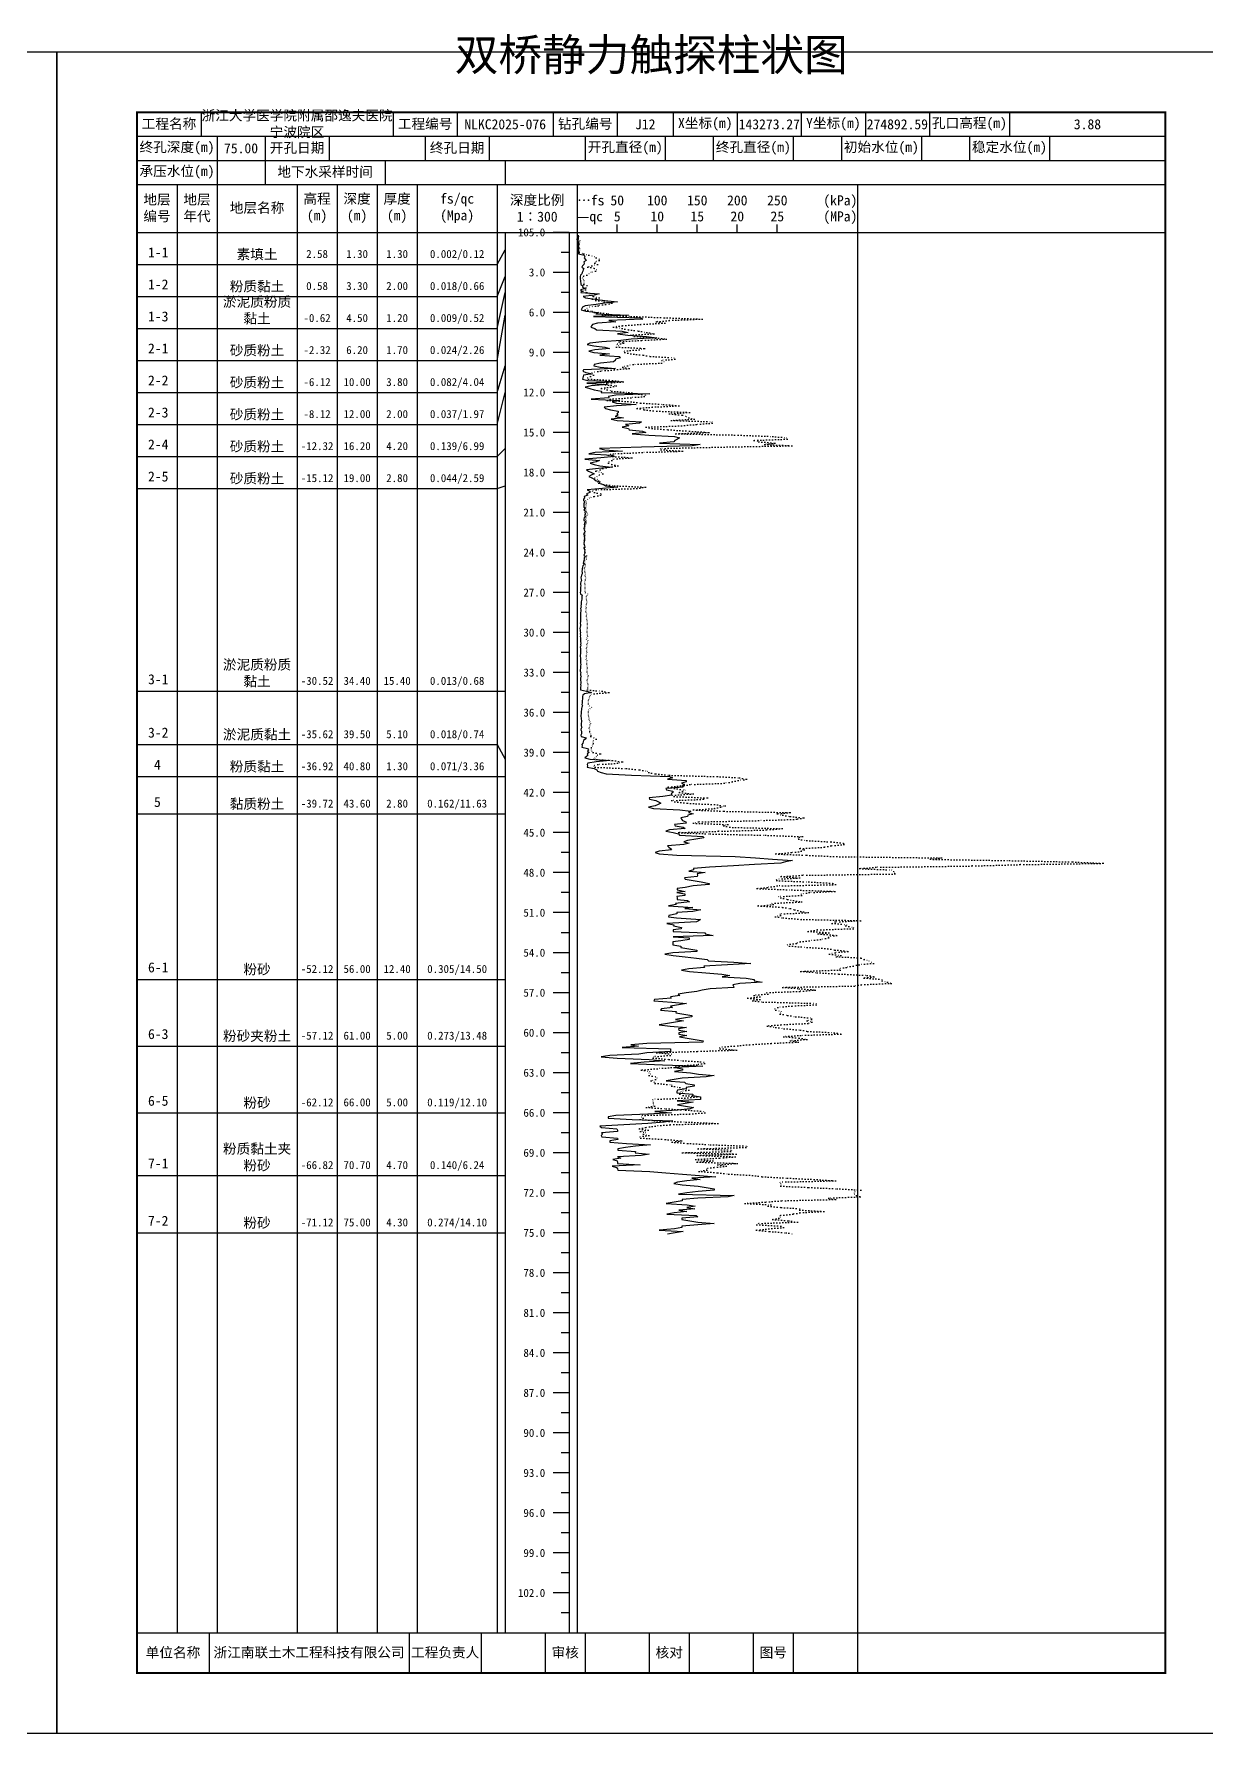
# Model space of a CAD drawing. Extents: x 297 to 65340, y 0 to 425.
# Drawn here: x 3558.3 to 3851.1, y 0 to 424.6 of the extents above; entities that cross this region are included whole.
import ezdxf
from ezdxf.enums import TextEntityAlignment as Align

# ---------------------------------------------------------------- set-up
doc = ezdxf.new("R2010")
doc.units = 0
doc.linetypes.add('DOT', pattern=[6.35, 0, -6.35])
doc.layers.add('FRAME', color=7, linetype='CONTINUOUS')
doc.layers.add('STRATUM', color=7, linetype='CONTINUOUS')
doc.styles.add('ST', font='')
doc.styles.get('ST').set_extended_font_data('SimSun')

msp = doc.modelspace()

# ---------------------------------------------------------------- linework, layer by layer
at = {"layer": 'FRAME', "color": 245, "linetype": 'Continuous'}
for points in [[(3267, 0), (3564, 0), (3564, 420), (3267, 420)], [(3564, 0), (3861, 0), (3861, 420), (3564, 420)]]:
    msp.add_lwpolyline(points, close=True, dxfattribs=at)
at = {"layer": 'FRAME', "linetype": 'Continuous', "const_width": 0.5}
msp.add_lwpolyline([(3584, 15), (3841, 15), (3841, 405), (3584, 405)], close=True, dxfattribs=at)
at = {"layer": 'FRAME', "color": 0, "linetype": 'Continuous'}
for points in [[(3600, 405), (3600, 399)], [(3648, 405), (3648, 399)], [(3664, 405), (3664, 399)], [(3688, 405), (3688, 399)], [(3704, 405), (3704, 399)], [(3718, 405), (3718, 399)], [(3734, 405), (3734, 399)], [(3750, 405), (3750, 399)], [(3766, 405), (3766, 399)], [(3782, 405), (3782, 399)], [(3802, 405), (3802, 399)], [(3841, 405), (3841, 399)], [(3584, 399), (3841, 399)], [(3604, 399), (3604, 393)], [(3616, 399), (3616, 393)], [(3632, 399), (3632, 393)], [(3656, 399), (3656, 393)], [(3672, 399), (3672, 393)], [(3696, 399), (3696, 393)], [(3716, 399), (3716, 393)], [(3728, 399), (3728, 393)], [(3748, 399), (3748, 393)], [(3760, 399), (3760, 393)], [(3780, 399), (3780, 393)], [(3792, 399), (3792, 393)], [(3812, 399), (3812, 393)], [(3841, 399), (3841, 393)], [(3584, 393), (3841, 393)], [(3604, 393), (3604, 387)], [(3616, 393), (3616, 387)], [(3646, 393), (3646, 387)], [(3676, 393), (3676, 387)], [(3584, 387), (3841, 387)], [(3594, 387), (3594, 25)], [(3604, 387), (3604, 25)], [(3624, 387), (3624, 25)], [(3634, 387), (3634, 25)], [(3644, 387), (3644, 25)], [(3654, 387), (3654, 25)], [(3674, 387), (3674, 25)], [(3694, 387), (3694, 25)], [(3764, 387), (3764, 25)], [(3584, 375), (3841, 375)], [(3676, 375), (3676, 25)], [(3692, 375), (3692, 25)], [(3704, 375), (3704, 377)], [(3714, 375), (3714, 377)], [(3724, 375), (3724, 377)], [(3734, 375), (3734, 377)], [(3744, 375), (3744, 377)], [(3584, 25), (3841, 25)], [(3602, 25), (3602, 15)], [(3652, 25), (3652, 15)], [(3670, 25), (3670, 15)], [(3686, 25), (3686, 15)], [(3696, 25), (3696, 15)], [(3712, 25), (3712, 15)], [(3722, 25), (3722, 15)], [(3738, 25), (3738, 15)], [(3748, 25), (3748, 15)], [(3764, 25), (3764, 15)]]:
    msp.add_lwpolyline(points, dxfattribs=at)
at = {"layer": 'STRATUM', "linetype": 'Continuous'}
for points in [[(3692, 375), (3688, 375)], [(3694.24, 374.33), (3694.28, 374), (3694.24, 373.67), (3694.24, 373.33), (3694.14, 373), (3694.22, 372.67), (3694.22, 372.33), (3694.28, 372), (3694.26, 371.67), (3694.26, 371.33), (3694.28, 371), (3694.26, 370.67), (3694.26, 370.33), (3694.26, 370), (3694.28, 369.67), (3695.74, 369.33), (3695.94, 369), (3695.72, 368.67), (3695.96, 368.33), (3696.24, 368), (3695.66, 367.67), (3695.74, 367.33), (3695.62, 367), (3695.36, 366.67), (3695.16, 366.33), (3695.66, 366), (3695.46, 365.67), (3695.42, 365.33), (3695.2, 365), (3695.14, 364.67), (3694.86, 364.33), (3694.7, 364), (3694.7, 363.67), (3694.7, 363.33), (3694.82, 363), (3694.84, 362.67), (3694.92, 362.33), (3694.88, 362), (3695.4, 361.67), (3695.34, 361.33), (3695.98, 361), (3694.86, 360.67), (3695.08, 360.33), (3694.92, 360), (3699.52, 359.67), (3698.22, 359.33), (3695.46, 359), (3696.08, 358.67), (3698.5, 358.33), (3700.94, 358), (3704.04, 357.67), (3700.82, 357.33), (3698.72, 357), (3696.02, 356.67), (3695.36, 356.33), (3695.14, 356), (3695.02, 355.67), (3696.12, 355.33), (3699.28, 355), (3698.64, 354.67), (3706.82, 354.33), (3698.1, 354), (3709.92, 353.67), (3710.38, 353.33), (3701.86, 353), (3703.66, 352.67), (3699.06, 352.33), (3697.8, 352), (3697.6, 351.67), (3697.38, 351.33), (3698.38, 351), (3698.84, 350.67), (3705.24, 350.33), (3706.76, 350), (3704.1, 349.67), (3706.66, 349.33), (3711.34, 349), (3713.9, 348.67), (3707.52, 348.33), (3704.88, 348), (3700.18, 347.67), (3697.18, 347.33), (3696.46, 347), (3698.14, 346.67), (3700.9, 346.33), (3702.04, 346), (3698.42, 345.67), (3696.94, 345.33), (3698.12, 345), (3702.04, 344.67), (3699.66, 344.33), (3704.5, 344), (3704.74, 343.67), (3703.6, 343.33), (3703.46, 343), (3703.04, 342.67), (3699.84, 342.33), (3698.26, 342), (3698.14, 341.67), (3699.74, 341.33), (3703.54, 341), (3695.54, 340.67), (3695.42, 340.33), (3696.18, 340), (3697.78, 339.67), (3695.6, 339.33), (3695.46, 339), (3695.38, 338.67), (3695.36, 338.33), (3696.66, 338), (3705.4, 337.67), (3696.38, 337.33), (3701.58, 337), (3697.48, 336.67), (3696, 336.33), (3697.14, 336), (3698.24, 335.67), (3700.06, 335.33), (3699.98, 335), (3712.18, 334.67), (3703.64, 334.33), (3701.82, 334), (3701.9, 333.67), (3697.52, 333.33), (3704.64, 333), (3702.72, 332.67), (3703.84, 332.33), (3708.72, 332), (3703.78, 331.67), (3700.7, 331.33), (3701.1, 331), (3702.3, 330.67), (3704.24, 330.33), (3704.22, 330), (3703.86, 329.67), (3704.12, 329.33), (3703.5, 329), (3705.6, 328.67), (3702.5, 328.33), (3703.98, 328), (3710.1, 327.67), (3709.54, 327.33), (3706.1, 327), (3706.92, 326.67), (3705.24, 326.33), (3706.82, 326), (3706.98, 325.67), (3710.32, 325.33), (3711.18, 325), (3707.72, 324.67), (3711.9, 324.33), (3718.34, 324), (3719.54, 323.67), (3719.06, 323.33), (3718.38, 323), (3718.12, 322.67), (3714.54, 322.33), (3724.74, 322), (3722.74, 321.67), (3710.04, 321.33), (3699.58, 321), (3700.86, 320.67), (3705.34, 320.33), (3698.48, 320), (3696.9, 319.67), (3702.78, 319.33), (3703.32, 319), (3699.94, 318.67), (3695.92, 318.33), (3699.56, 318), (3698.7, 317.67), (3697.2, 317.33), (3698.26, 317), (3699.68, 316.67), (3702.6, 316.33), (3699.3, 316), (3696.34, 315.67), (3696.8, 315.33), (3697.6, 315), (3698.2, 314.67), (3697.48, 314.33), (3696.94, 314), (3697.64, 313.67), (3698.22, 313.33), (3698.46, 313), (3699.7, 312.67), (3699.42, 312.33), (3700.56, 312), (3701.06, 311.67), (3704.16, 311.33), (3700.28, 311), (3696.48, 310.67), (3697.16, 310.33), (3697.18, 310), (3696.36, 309.67), (3696.62, 309.33), (3695.76, 309), (3695.84, 308.67), (3695.56, 308.33), (3695.6, 308), (3695.94, 307.67), (3695.62, 307.33), (3695.66, 307), (3695.68, 306.67), (3695.68, 306.33), (3695.94, 306), (3695.66, 305.67), (3695.98, 305.33), (3695.88, 305), (3696.08, 304.67), (3695.86, 304.33), (3696.02, 304), (3695.74, 303.67), (3695.68, 303.33), (3695.66, 303), (3696.22, 302.67), (3695.84, 302.33), (3695.76, 302), (3695.82, 301.67), (3695.72, 301.33), (3695.68, 301), (3695.72, 300.67), (3695.92, 300.33), (3695.84, 300), (3695.56, 299.67), (3695.74, 299.33), (3695.76, 299), (3695.78, 298.67), (3695.78, 298.33), (3695.82, 298), (3695.74, 297.67), (3695.64, 297.33), (3695.72, 297), (3695.8, 296.67), (3695.88, 296.33), (3695.68, 296), (3695.88, 295.67), (3695.86, 295.33), (3695.98, 295), (3695.86, 294.67), (3695.68, 294.33), (3696.06, 294), (3695.7, 293.67), (3695.7, 293.33), (3695.66, 293), (3695.54, 292.67), (3695.46, 292.33), (3695.74, 292), (3695.42, 291.67), (3695.28, 291.33), (3695.2, 291), (3695.2, 290.67), (3695.16, 290.33), (3695.26, 290), (3695.2, 289.67), (3695.04, 289.33), (3694.98, 289), (3694.94, 288.67), (3694.96, 288.33), (3695.06, 288), (3694.92, 287.67), (3694.84, 287.33), (3694.86, 287), (3694.9, 286.67), (3694.86, 286.33), (3694.82, 286), (3694.82, 285.67), (3694.82, 285.33), (3694.76, 285), (3694.82, 284.67), (3695.2, 284.33), (3695.12, 284), (3695.18, 283.67), (3695.12, 283.33), (3695.06, 283), (3694.98, 282.67), (3694.98, 282.33), (3694.96, 282), (3694.88, 281.67), (3695.02, 281.33), (3694.86, 281), (3694.9, 280.67), (3694.88, 280.33), (3694.82, 280), (3694.8, 279.67), (3694.8, 279.33), (3694.82, 279), (3694.78, 278.67), (3694.82, 278.33), (3694.84, 278), (3694.78, 277.67), (3694.74, 277.33), (3694.78, 277), (3694.8, 276.67), (3694.76, 276.33), (3694.68, 276), (3694.72, 275.67), (3694.74, 275.33), (3694.78, 275), (3694.72, 274.67), (3694.78, 274.33), (3694.76, 274), (3694.82, 273.67), (3694.78, 273.33), (3694.82, 273), (3694.86, 272.67), (3694.9, 272.33), (3694.78, 272), (3694.94, 271.67), (3694.76, 271.33), (3694.82, 271), (3694.78, 270.67), (3694.78, 270.33), (3694.82, 270), (3694.78, 269.67), (3694.76, 269.33), (3694.7, 269), (3694.78, 268.67), (3694.82, 268.33), (3694.82, 268), (3694.84, 267.67), (3694.82, 267.33), (3694.88, 267), (3694.84, 266.67), (3694.82, 266.33), (3694.82, 266), (3694.76, 265.67), (3694.76, 265.33), (3694.92, 265), (3694.86, 264.67), (3694.78, 264.33), (3695, 264), (3694.82, 263.67), (3694.84, 263.33), (3694.84, 263), (3694.92, 262.67), (3694.9, 262.33), (3694.84, 262), (3694.9, 261.67), (3694.86, 261.33), (3694.82, 261), (3694.8, 260.67), (3696.28, 260.33), (3697.56, 260), (3695.78, 259.67), (3695.4, 259.33), (3695.34, 259), (3695.36, 258.67), (3695.32, 258.33), (3695.24, 258), (3695.22, 257.67), (3695.22, 257.33), (3695.12, 257), (3695.34, 256.67), (3695.18, 256.33), (3695.04, 256), (3695.1, 255.67), (3695.02, 255.33), (3694.98, 255), (3695.02, 254.67), (3694.94, 254.33), (3694.92, 254), (3694.98, 253.67), (3694.96, 253.33), (3695.04, 253), (3695.04, 252.67), (3694.98, 252.33), (3695, 252), (3694.98, 251.67), (3695.16, 251.33), (3694.98, 251), (3694.94, 250.67), (3695.08, 250.33), (3695.04, 250), (3695.08, 249.67), (3694.9, 249.33), (3694.98, 249), (3696.26, 248.67), (3696, 248.33), (3695.58, 248), (3695.5, 247.67), (3695.4, 247.33), (3695.16, 247), (3695.24, 246.67), (3695.14, 246.33), (3696.6, 246), (3696.82, 245.67), (3696.54, 245.33), (3696.96, 245), (3696.5, 244.67), (3696.62, 244.33), (3696.32, 244), (3695.92, 243.67), (3697.18, 243.33), (3702.24, 243), (3698.76, 242.67), (3696.66, 242.33), (3696.52, 242), (3696.56, 241.67), (3696.52, 241.33), (3698.22, 241), (3698.9, 240.67), (3699.1, 240.33), (3700.02, 240), (3701.26, 239.67), (3707.54, 239.33), (3717.08, 239), (3717.8, 238.67), (3716.58, 238.33), (3721.24, 238), (3721.24, 237.67), (3720.02, 237.33), (3720.84, 237), (3720.2, 236.67), (3720.46, 236.33), (3716.14, 236), (3716.28, 235.67), (3717.9, 235.33), (3717.86, 235), (3717.48, 234.67), (3717.64, 234.33), (3715.36, 234), (3711.96, 233.67), (3712.04, 233.33), (3713.66, 233), (3714.28, 232.67), (3714.92, 232.33), (3714.24, 232), (3713.44, 231.67), (3711.8, 231.33), (3713.06, 231), (3719.64, 230.67), (3722.4, 230.33), (3721.78, 230), (3722.96, 229.67), (3721.68, 229.33), (3721.54, 229), (3719.9, 228.67), (3720.06, 228.33), (3720.3, 228), (3721.18, 227.67), (3721.24, 227.33), (3718.32, 227), (3718.5, 226.67), (3720.5, 226.33), (3720.94, 226), (3717.08, 225.67), (3716.18, 225.33), (3717.94, 225), (3719.32, 224.67), (3719.56, 224.33), (3725.46, 224), (3725.64, 223.67), (3723.64, 223.33), (3721.56, 223), (3720.68, 222.67), (3721.98, 222.33), (3720.62, 222), (3716.52, 221.67), (3716.86, 221.33), (3717.34, 221), (3717.6, 220.67), (3714.48, 220.33), (3713.5, 220), (3714.5, 219.67), (3718.88, 219.33), (3733.44, 219), (3738.56, 218.67), (3742.82, 218.33), (3747.78, 218), (3746.04, 217.67), (3744.92, 217.33), (3738.34, 217), (3733.08, 216.67), (3727.08, 216.33), (3723.08, 216), (3723.08, 215.67), (3721.86, 215.33), (3725.96, 215), (3724, 214.67), (3724.04, 214.33), (3723.98, 214), (3720.78, 213.67), (3720.98, 213.33), (3723, 213), (3725, 212.67), (3726.98, 212.33), (3726.98, 212), (3722.96, 211.67), (3720.96, 211.33), (3718.96, 211), (3718.94, 210.67), (3720.94, 210.33), (3718.92, 210), (3720.92, 209.67), (3720.92, 209.33), (3718.92, 209), (3718.96, 208.67), (3719, 208.33), (3721.54, 208), (3722.04, 207.67), (3718.6, 207.33), (3718.74, 207), (3716.8, 206.67), (3722.86, 206.33), (3720.88, 206), (3724.9, 205.67), (3722.9, 205.33), (3718.9, 205), (3718.9, 204.67), (3716.88, 204.33), (3716.84, 204), (3718.82, 203.67), (3724.78, 203.33), (3724.34, 203), (3723.8, 202.67), (3716.36, 202.33), (3718.18, 202), (3718.06, 201.67), (3720.02, 201.33), (3720, 201), (3717.98, 200.67), (3717.98, 200.33), (3725.96, 200), (3725.96, 199.67), (3727.94, 199.33), (3717.94, 199), (3721.94, 198.67), (3721.94, 198.33), (3719.92, 198), (3717.92, 197.67), (3717.92, 197.33), (3717.92, 197), (3719.92, 196.67), (3719.92, 196.33), (3721.9, 196), (3723.9, 195.67), (3723.9, 195.33), (3717.9, 195), (3715.92, 194.67), (3718, 194.33), (3721, 194), (3723.8, 193.67), (3726.48, 193.33), (3726.78, 193), (3733.14, 192.67), (3737.36, 192.33), (3731.54, 192), (3725.66, 191.67), (3725.84, 191.33), (3721.92, 191), (3720.02, 190.67), (3722.08, 190.33), (3726.12, 190), (3730.14, 189.67), (3732.16, 189.33), (3730.18, 189), (3736.18, 188.67), (3738.18, 188.33), (3738.2, 188), (3740.2, 187.67), (3734.6, 187.33), (3732.9, 187), (3733.08, 186.67), (3733.16, 186.33), (3727.2, 186), (3725.22, 185.67), (3723.86, 185.33), (3721.24, 185), (3719.26, 184.67), (3719.64, 184.33), (3717.28, 184), (3717.48, 183.67), (3713.28, 183.33), (3713.18, 183), (3717.64, 182.67), (3721.28, 182.33), (3719.28, 182), (3717.28, 181.67), (3717.82, 181.33), (3715.04, 181), (3714.8, 180.67), (3718.72, 180.33), (3718.68, 180), (3720.64, 179.67), (3722.62, 179.33), (3722.6, 179), (3720.58, 178.67), (3718.56, 178.33), (3720.56, 178), (3718.56, 177.67), (3716.54, 177.33), (3714.46, 177), (3717.22, 176.67), (3721.3, 176.33), (3719.34, 176), (3719.36, 175.67), (3721.36, 175.33), (3719.36, 175), (3719.38, 174.67), (3721.38, 174.33), (3719.58, 174), (3721.48, 173.67), (3723.46, 173.33), (3725.44, 173), (3725.42, 172.67), (3711.4, 172.33), (3707.38, 172), (3709.34, 171.67), (3705.2, 171.33), (3717.3, 171), (3717.34, 170.67), (3717.36, 170.33), (3711.38, 170), (3709.38, 169.67), (3702.16, 169.33), (3700, 169), (3703.96, 168.67), (3711.94, 168.33), (3715.92, 168), (3710.76, 167.67), (3707.32, 167.33), (3715.34, 167), (3725.36, 166.67), (3718.46, 166.33), (3720.32, 166), (3720.3, 165.67), (3718.28, 165.33), (3722.28, 165), (3724.28, 164.67), (3728.26, 164.33), (3726.26, 164), (3720.26, 163.67), (3718.26, 163.33), (3716.24, 163), (3720.84, 162.67), (3721.16, 162.33), (3723.22, 162), (3723.24, 161.67), (3721.26, 161.33), (3721.26, 161), (3719.04, 160.67), (3718.86, 160.33), (3718.86, 160), (3722.86, 159.67), (3722.84, 159.33), (3724.84, 159), (3724.84, 158.67), (3724.84, 158.33), (3718.96, 158), (3723, 157.67), (3721, 157.33), (3719.02, 157), (3721.02, 156.67), (3723.06, 156.33), (3722.24, 156), (3719.14, 155.67), (3713.42, 155.33), (3717.54, 155), (3711.62, 154.67), (3703.66, 154.33), (3701.7, 154), (3701.72, 153.67), (3707.76, 153.33), (3717.9, 153), (3715.7, 152.67), (3711.68, 152.33), (3705.66, 152), (3699.66, 151.67), (3700.08, 151.33), (3703.9, 151), (3704.06, 150.67), (3704.08, 150.33), (3700.1, 150), (3700.3, 149.67), (3700.02, 149.33), (3700.16, 149), (3704.04, 148.67), (3704.12, 148.33), (3702.14, 148), (3702.14, 147.67), (3706.34, 147.33), (3712.3, 147), (3708.6, 146.67), (3706.06, 146.33), (3704.14, 146), (3704.16, 145.67), (3708.6, 145.33), (3708.48, 145), (3711.98, 144.67), (3710, 144.33), (3704.08, 144), (3704.86, 143.67), (3702.92, 143.33), (3703.96, 143), (3704.04, 142.67), (3704.06, 142.33), (3709.7, 142), (3702.72, 141.67), (3703.78, 141.33), (3704.08, 141), (3704.14, 140.67), (3712.16, 140.33), (3716.16, 140), (3720.28, 139.67), (3724.56, 139.33), (3728.64, 139), (3722.68, 138.67), (3724.72, 138.33), (3721.42, 138), (3719.08, 137.67), (3718.16, 137.33), (3720.22, 137), (3724.24, 136.67), (3726.24, 136.33), (3728.24, 136), (3728.24, 135.67), (3724.24, 135.33), (3721.38, 135), (3719.28, 134.67), (3733.24, 134.33), (3731.68, 134), (3724.16, 133.67), (3720.2, 133.33), (3720.22, 133), (3718.22, 132.67), (3716.24, 132.33), (3721.48, 132), (3723.44, 131.67), (3721.42, 131.33), (3723.4, 131), (3719.38, 130.67), (3721.38, 130.33), (3718.22, 130), (3716.38, 129.67), (3723.72, 129.33), (3724.1, 129), (3720.14, 128.67), (3720.16, 128.33), (3722.16, 128), (3724.18, 127.67), (3728.18, 127.33), (3724.18, 127), (3720.18, 126.67), (3720.18, 126.33), (3718.34, 126), (3714.44, 125.67), (3720.46, 125.33), (3718.5, 125), (3716.52, 124.67)], [(3674, 367), (3676, 370.67)], [(3692, 370), (3690, 370)], [(3584, 367), (3594, 367)], [(3594, 367), (3604, 367)], [(3604, 367), (3624, 367)], [(3624, 367), (3634, 367)], [(3634, 367), (3644, 367)], [(3644, 367), (3654, 367)], [(3654, 367), (3674, 367)], [(3674, 359), (3676, 364)], [(3692, 365), (3688, 365)], [(3584, 359), (3594, 359)], [(3594, 359), (3604, 359)], [(3604, 359), (3624, 359)], [(3624, 359), (3634, 359)], [(3634, 359), (3644, 359)], [(3644, 359), (3654, 359)], [(3654, 359), (3674, 359)], [(3674, 351), (3676, 360)], [(3692, 360), (3690, 360)], [(3674, 343), (3676, 354.33)], [(3692, 355), (3688, 355)], [(3584, 351), (3594, 351)], [(3594, 351), (3604, 351)], [(3604, 351), (3624, 351)], [(3624, 351), (3634, 351)], [(3634, 351), (3644, 351)], [(3644, 351), (3654, 351)], [(3654, 351), (3674, 351)], [(3692, 350), (3690, 350)], [(3692, 345), (3688, 345)], [(3584, 343), (3594, 343)], [(3594, 343), (3604, 343)], [(3604, 343), (3624, 343)], [(3624, 343), (3634, 343)], [(3634, 343), (3644, 343)], [(3644, 343), (3654, 343)], [(3654, 343), (3674, 343)], [(3674, 335), (3676, 341.67)], [(3692, 340), (3690, 340)], [(3584, 335), (3594, 335)], [(3594, 335), (3604, 335)], [(3604, 335), (3624, 335)], [(3624, 335), (3634, 335)], [(3634, 335), (3644, 335)], [(3644, 335), (3654, 335)], [(3654, 335), (3674, 335)], [(3674, 327), (3676, 335)], [(3692, 335), (3688, 335)], [(3584, 327), (3594, 327)], [(3594, 327), (3604, 327)], [(3604, 327), (3624, 327)], [(3624, 327), (3634, 327)], [(3634, 327), (3644, 327)], [(3644, 327), (3654, 327)], [(3654, 327), (3674, 327)], [(3692, 330), (3690, 330)], [(3692, 325), (3688, 325)], [(3584, 319), (3594, 319)], [(3594, 319), (3604, 319)], [(3604, 319), (3624, 319)], [(3624, 319), (3634, 319)], [(3634, 319), (3644, 319)], [(3644, 319), (3654, 319)], [(3654, 319), (3674, 319)], [(3674, 319), (3676, 321)], [(3692, 320), (3690, 320)], [(3692, 315), (3688, 315)], [(3584, 311), (3594, 311)], [(3594, 311), (3604, 311)], [(3604, 311), (3624, 311)], [(3624, 311), (3634, 311)], [(3634, 311), (3644, 311)], [(3644, 311), (3654, 311)], [(3654, 311), (3674, 311)], [(3674, 311), (3676, 311.67)], [(3692, 310), (3690, 310)], [(3692, 305), (3688, 305)], [(3692, 300), (3690, 300)], [(3692, 295), (3688, 295)], [(3692, 290), (3690, 290)], [(3692, 285), (3688, 285)], [(3692, 280), (3690, 280)], [(3692, 275), (3688, 275)], [(3692, 270), (3690, 270)], [(3692, 265), (3688, 265)], [(3584, 260.33), (3594, 260.33)], [(3594, 260.33), (3604, 260.33)], [(3604, 260.33), (3624, 260.33)], [(3624, 260.33), (3634, 260.33)], [(3634, 260.33), (3644, 260.33)], [(3644, 260.33), (3654, 260.33)], [(3654, 260.33), (3674, 260.33)], [(3674, 260.33), (3676, 260.33)], [(3692, 260), (3690, 260)], [(3692, 255), (3688, 255)], [(3584, 247), (3594, 247)], [(3594, 247), (3604, 247)], [(3604, 247), (3624, 247)], [(3624, 247), (3634, 247)], [(3634, 247), (3644, 247)], [(3644, 247), (3654, 247)], [(3654, 247), (3674, 247)], [(3674, 247), (3676, 243.33)], [(3692, 250), (3690, 250)], [(3692, 245), (3688, 245)], [(3584, 239), (3594, 239)], [(3594, 239), (3604, 239)], [(3604, 239), (3624, 239)], [(3624, 239), (3634, 239)], [(3634, 239), (3644, 239)], [(3644, 239), (3654, 239)], [(3654, 239), (3674, 239)], [(3674, 239), (3676, 239)], [(3692, 240), (3690, 240)], [(3692, 235), (3688, 235)], [(3584, 229.67), (3594, 229.67)], [(3594, 229.67), (3604, 229.67)], [(3604, 229.67), (3624, 229.67)], [(3624, 229.67), (3634, 229.67)], [(3634, 229.67), (3644, 229.67)], [(3644, 229.67), (3654, 229.67)], [(3654, 229.67), (3674, 229.67)], [(3674, 229.67), (3676, 229.67)], [(3692, 230), (3690, 230)], [(3692, 225), (3688, 225)], [(3692, 220), (3690, 220)], [(3692, 215), (3688, 215)], [(3692, 210), (3690, 210)], [(3692, 205), (3688, 205)], [(3692, 200), (3690, 200)], [(3692, 195), (3688, 195)], [(3584, 188.33), (3594, 188.33)], [(3594, 188.33), (3604, 188.33)], [(3604, 188.33), (3624, 188.33)], [(3624, 188.33), (3634, 188.33)], [(3634, 188.33), (3644, 188.33)], [(3644, 188.33), (3654, 188.33)], [(3654, 188.33), (3674, 188.33)], [(3674, 188.33), (3676, 188.33)], [(3692, 190), (3690, 190)], [(3692, 185), (3688, 185)], [(3692, 180), (3690, 180)], [(3692, 175), (3688, 175)], [(3584, 171.67), (3594, 171.67)], [(3594, 171.67), (3604, 171.67)], [(3604, 171.67), (3624, 171.67)], [(3624, 171.67), (3634, 171.67)], [(3634, 171.67), (3644, 171.67)], [(3644, 171.67), (3654, 171.67)], [(3654, 171.67), (3674, 171.67)], [(3674, 171.67), (3676, 171.67)], [(3692, 170), (3690, 170)], [(3692, 165), (3688, 165)], [(3692, 160), (3690, 160)], [(3584, 155), (3594, 155)], [(3594, 155), (3604, 155)], [(3604, 155), (3624, 155)], [(3624, 155), (3634, 155)], [(3634, 155), (3644, 155)], [(3644, 155), (3654, 155)], [(3654, 155), (3674, 155)], [(3674, 155), (3676, 155)], [(3692, 155), (3688, 155)], [(3692, 150), (3690, 150)], [(3692, 145), (3688, 145)], [(3584, 139.33), (3594, 139.33)], [(3594, 139.33), (3604, 139.33)], [(3604, 139.33), (3624, 139.33)], [(3624, 139.33), (3634, 139.33)], [(3634, 139.33), (3644, 139.33)], [(3644, 139.33), (3654, 139.33)], [(3654, 139.33), (3674, 139.33)], [(3674, 139.33), (3676, 139.33)], [(3692, 140), (3690, 140)], [(3692, 135), (3688, 135)], [(3692, 130), (3690, 130)], [(3584, 125), (3594, 125)], [(3594, 125), (3604, 125)], [(3604, 125), (3624, 125)], [(3624, 125), (3634, 125)], [(3634, 125), (3644, 125)], [(3644, 125), (3654, 125)], [(3654, 125), (3674, 125)], [(3674, 125), (3676, 125)], [(3692, 125), (3688, 125)], [(3692, 120), (3690, 120)], [(3692, 115), (3688, 115)], [(3692, 110), (3690, 110)], [(3692, 105), (3688, 105)], [(3692, 100), (3690, 100)], [(3692, 95), (3688, 95)], [(3692, 90), (3690, 90)], [(3692, 85), (3688, 85)], [(3692, 80), (3690, 80)], [(3692, 75), (3688, 75)], [(3692, 70), (3690, 70)], [(3692, 65), (3688, 65)], [(3692, 60), (3690, 60)], [(3692, 55), (3688, 55)], [(3692, 50), (3690, 50)], [(3692, 45), (3688, 45)], [(3692, 40), (3690, 40)], [(3692, 35), (3688, 35)], [(3692, 30), (3690, 30)]]:
    msp.add_lwpolyline(points, dxfattribs=at)
at = {"layer": 'STRATUM', "linetype": 'DOT', "ltscale": 0.1}
msp.add_lwpolyline([(3694, 374.33), (3694, 374), (3694.02, 373.67), (3694.02, 373.33), (3694.7, 373), (3694.62, 372.67), (3694.54, 372.33), (3694.48, 372), (3694.44, 371.67), (3694.52, 371.33), (3694.56, 371), (3694.54, 370.67), (3694.52, 370.33), (3694.52, 370), (3695.62, 369.67), (3696.92, 369.33), (3698.3, 369), (3698.74, 368.67), (3699.46, 368.33), (3699.5, 368), (3698.6, 367.67), (3698.4, 367.33), (3699.1, 367), (3697.68, 366.67), (3696.66, 366.33), (3698.3, 366), (3698.92, 365.67), (3698.54, 365.33), (3697.48, 365), (3697.02, 364.67), (3696.38, 364.33), (3695.56, 364), (3695.22, 363.67), (3695.5, 363.33), (3695.64, 363), (3695.66, 362.67), (3695.64, 362.33), (3695.64, 362), (3696.58, 361.67), (3696.16, 361.33), (3696.16, 361), (3696.1, 360.67), (3695.44, 360.33), (3696.44, 360), (3697.46, 359.67), (3697.1, 359.33), (3698.08, 359), (3699.46, 358.67), (3697.84, 358.33), (3698.68, 358), (3700.76, 357.67), (3702.68, 357.33), (3701.08, 357), (3699.26, 356.67), (3697.1, 356.33), (3696.5, 356), (3695.96, 355.67), (3697.86, 355.33), (3698.34, 355), (3701.76, 354.67), (3700.32, 354.33), (3707.46, 354), (3715.78, 353.67), (3725.22, 353.33), (3716.96, 353), (3713.82, 352.67), (3715.88, 352.33), (3709.84, 352), (3705.24, 351.67), (3703.08, 351.33), (3705.2, 351), (3706.8, 350.67), (3709.38, 350.33), (3711.36, 350), (3713.16, 349.67), (3707.42, 349.33), (3708.34, 349), (3712.84, 348.67), (3716.22, 348.33), (3710, 348), (3704.48, 347.67), (3705.56, 347.33), (3703.88, 347), (3704.3, 346.67), (3703.84, 346.33), (3710.82, 346), (3709.46, 345.67), (3705.7, 345.33), (3705.94, 345), (3707.38, 344.67), (3710.6, 344.33), (3712.3, 344), (3718.12, 343.67), (3718.38, 343.33), (3715.1, 343), (3715.74, 342.67), (3715.1, 342.33), (3707.94, 342), (3706.58, 341.67), (3705.36, 341.33), (3707.02, 341), (3703.2, 340.67), (3699.84, 340.33), (3697.74, 340), (3697.38, 339.67), (3698.06, 339.33), (3697.32, 339), (3696.56, 338.67), (3696.84, 338.33), (3702.8, 338), (3705.5, 337.67), (3701.42, 337.33), (3700.32, 337), (3703.76, 336.67), (3702.32, 336.33), (3700.1, 336), (3701.5, 335.67), (3702.64, 335.33), (3706.92, 335), (3708.68, 334.67), (3711.18, 334.33), (3710.76, 334), (3707.4, 333.67), (3702.22, 333.33), (3701.54, 333), (3707.46, 332.67), (3709.9, 332.33), (3715.6, 332), (3719.4, 331.67), (3712.74, 331.33), (3709.02, 331), (3710.78, 330.67), (3713.92, 330.33), (3722.04, 330), (3717.08, 329.67), (3720.34, 329.33), (3721.28, 329), (3721.88, 328.67), (3723.22, 328.33), (3717.6, 328), (3727.66, 327.67), (3727.74, 327.33), (3723.76, 327), (3720.02, 326.67), (3711.24, 326.33), (3712.7, 326), (3716.74, 325.67), (3722.06, 325.33), (3726.9, 325), (3718.64, 324.67), (3734.24, 324.33), (3742.84, 324), (3746.2, 323.67), (3746.46, 323.33), (3738.24, 323), (3739.42, 322.67), (3743.42, 322.33), (3740.88, 322), (3747.62, 321.67), (3729.22, 321.33), (3714.76, 321), (3714.96, 320.67), (3720.32, 320.33), (3710.2, 320), (3703.08, 319.67), (3701.8, 319.33), (3702.92, 319), (3707.62, 318.67), (3702.98, 318.33), (3702.62, 318), (3701.92, 317.67), (3701.84, 317.33), (3702.64, 317), (3704.18, 316.67), (3701.96, 316.33), (3700.36, 316), (3699.7, 315.67), (3698.68, 315.33), (3699.98, 315), (3700.38, 314.67), (3699.48, 314.33), (3698.96, 314), (3698.36, 313.67), (3698.98, 313.33), (3699.36, 313), (3699.06, 312.67), (3699.38, 312.33), (3700.6, 312), (3703.3, 311.67), (3711.08, 311.33), (3708.86, 311), (3698.7, 310.67), (3697.74, 310.33), (3698.3, 310), (3700.06, 309.67), (3699.84, 309.33), (3698.18, 309), (3697.06, 308.67), (3696.64, 308.33), (3696.1, 308), (3696.28, 307.67), (3696.24, 307.33), (3696.2, 307), (3696.16, 306.67), (3696.1, 306.33), (3696.1, 306), (3696.16, 305.67), (3696.24, 305.33), (3696.28, 305), (3696.64, 304.67), (3696.44, 304.33), (3696.2, 304), (3696.12, 303.67), (3696.1, 303.33), (3696.18, 303), (3696.32, 302.67), (3696.14, 302.33), (3696.12, 302), (3696.04, 301.67), (3695.86, 301.33), (3695.82, 301), (3695.86, 300.67), (3696.04, 300.33), (3695.72, 300), (3695.9, 299.67), (3695.92, 299.33), (3695.82, 299), (3695.76, 298.67), (3695.76, 298.33), (3695.7, 298), (3695.64, 297.67), (3695.62, 297.33), (3695.62, 297), (3695.72, 296.67), (3695.64, 296.33), (3695.66, 296), (3695.9, 295.67), (3695.78, 295.33), (3695.86, 295), (3695.78, 294.67), (3696.32, 294.33), (3696.38, 294), (3696.24, 293.67), (3696.28, 293.33), (3695.78, 293), (3695.78, 292.67), (3695.8, 292.33), (3696.04, 292), (3696, 291.67), (3695.8, 291.33), (3695.74, 291), (3695.78, 290.67), (3695.8, 290.33), (3695.92, 290), (3695.96, 289.67), (3695.94, 289.33), (3696, 289), (3696.06, 288.67), (3695.98, 288.33), (3696.02, 288), (3695.82, 287.67), (3695.84, 287.33), (3695.88, 287), (3695.88, 286.67), (3695.9, 286.33), (3695.9, 286), (3695.92, 285.67), (3695.94, 285.33), (3695.94, 285), (3696.58, 284.67), (3696.42, 284.33), (3696.24, 284), (3696.2, 283.67), (3696.26, 283.33), (3696.36, 283), (3696.4, 282.67), (3696.38, 282.33), (3696.26, 282), (3696.18, 281.67), (3696.24, 281.33), (3696.16, 281), (3696.16, 280.67), (3696.1, 280.33), (3696.12, 280), (3696.28, 279.67), (3696.28, 279.33), (3696.26, 279), (3696.32, 278.67), (3696.28, 278.33), (3696.42, 278), (3696.52, 277.67), (3696.5, 277.33), (3696.48, 277), (3696.48, 276.67), (3696.5, 276.33), (3696.52, 276), (3696.42, 275.67), (3696.42, 275.33), (3696.4, 275), (3696.52, 274.67), (3696.5, 274.33), (3696.6, 274), (3696.46, 273.67), (3696.2, 273.33), (3696.64, 273), (3696.62, 272.67), (3696.52, 272.33), (3696.3, 272), (3696.42, 271.67), (3696.32, 271.33), (3696.26, 271), (3696.32, 270.67), (3696.36, 270.33), (3696.4, 270), (3696.4, 269.67), (3696.24, 269.33), (3696.26, 269), (3696.28, 268.67), (3696.14, 268.33), (3696.38, 268), (3696.34, 267.67), (3696.36, 267.33), (3696.34, 267), (3696.38, 266.67), (3696.5, 266.33), (3696.48, 266), (3696.42, 265.67), (3696.42, 265.33), (3696.4, 265), (3696.5, 264.67), (3696.76, 264.33), (3696.64, 264), (3696.56, 263.67), (3696.5, 263.33), (3696.42, 263), (3696.46, 262.67), (3696.58, 262.33), (3696.66, 262), (3696.64, 261.67), (3696.58, 261.33), (3696.54, 261), (3696.58, 260.67), (3700.22, 260.33), (3701.88, 260), (3697.48, 259.67), (3697.24, 259.33), (3697.12, 259), (3697.02, 258.67), (3696.8, 258.33), (3696.76, 258), (3696.7, 257.67), (3696.74, 257.33), (3696.7, 257), (3697.02, 256.67), (3697.62, 256.33), (3697.22, 256), (3696.88, 255.67), (3696.72, 255.33), (3696.76, 255), (3696.7, 254.67), (3696.76, 254.33), (3696.86, 254), (3696.88, 253.67), (3696.92, 253.33), (3697.02, 253), (3697.16, 252.67), (3697.34, 252.33), (3697.2, 252), (3697.1, 251.67), (3696.98, 251.33), (3696.88, 251), (3697.04, 250.67), (3697.08, 250.33), (3697.08, 250), (3697.34, 249.67), (3697.4, 249.33), (3697.38, 249), (3698.16, 248.67), (3698.76, 248.33), (3698.06, 248), (3697.88, 247.67), (3697.98, 247.33), (3697.94, 247), (3697.8, 246.67), (3697.46, 246.33), (3697.48, 246), (3697.48, 245.67), (3697.64, 245.33), (3698.02, 245), (3699.78, 244.67), (3699.08, 244.33), (3698.8, 244), (3698.46, 243.67), (3698.14, 243.33), (3702.82, 243), (3705.3, 242.67), (3704.06, 242.33), (3699.14, 242), (3698.12, 241.67), (3698.52, 241.33), (3706.28, 241), (3709.64, 240.67), (3711.48, 240.33), (3711.88, 240), (3713.68, 239.67), (3717.02, 239.33), (3729.02, 239), (3734.58, 238.67), (3736.34, 238.33), (3734.2, 238), (3732.7, 237.67), (3730.72, 237.33), (3722.18, 237), (3719.82, 236.67), (3716.74, 236.33), (3718.28, 236), (3720.94, 235.67), (3720.32, 235.33), (3719.56, 235), (3722.94, 234.67), (3717.8, 234.33), (3718.26, 234), (3726.52, 233.67), (3725.48, 233.33), (3717.66, 233), (3718.42, 232.67), (3721.56, 232.33), (3728.3, 232), (3730.94, 231.67), (3729.78, 231.33), (3728.34, 231), (3723.06, 230.67), (3730.72, 230.33), (3747.2, 230), (3744.08, 229.67), (3745.38, 229.33), (3747.28, 229), (3750.62, 228.67), (3748.76, 228.33), (3739.28, 228), (3724.3, 227.67), (3723.06, 227.33), (3731.64, 227), (3730.62, 226.67), (3732.12, 226.33), (3745.18, 226), (3741.2, 225.67), (3729.24, 225.33), (3719.4, 225), (3727.26, 224.67), (3741.02, 224.33), (3750.3, 224), (3749.22, 223.67), (3749.36, 223.33), (3751.36, 223), (3757.48, 222.67), (3760.52, 222.33), (3760.66, 222), (3757.36, 221.67), (3755.72, 221.33), (3749.6, 221), (3750.7, 220.67), (3750, 220.33), (3747.44, 220), (3743.62, 219.67), (3751.4, 219.33), (3758.9, 219), (3785.06, 218.67), (3782.28, 218.33), (3802.04, 218), (3817.82, 217.67), (3825.42, 217.33), (3804.62, 217), (3792.62, 216.67), (3768.62, 216.33), (3764.62, 216), (3772.56, 215.67), (3773.02, 215.33), (3773.22, 215), (3773.4, 214.67), (3750.18, 214.33), (3744.94, 214), (3749.58, 213.67), (3743.74, 213.33), (3743.84, 213), (3751.88, 212.67), (3757.9, 212.33), (3758.56, 212), (3743.96, 211.67), (3741.44, 211.33), (3738.96, 211), (3747.64, 210.67), (3758.36, 210.33), (3751.98, 210), (3749.98, 209.67), (3750.02, 209.33), (3744.32, 209), (3744.84, 208.67), (3746.62, 208.33), (3748.04, 208), (3750.08, 207.67), (3742.66, 207.33), (3743, 207), (3739.24, 206.67), (3745.4, 206.33), (3747.32, 206), (3748.4, 205.67), (3749.86, 205.33), (3751.68, 205), (3744.68, 204.67), (3744.82, 204.33), (3743.56, 204), (3745.46, 203.67), (3749.92, 203.33), (3764.78, 203), (3758.44, 202.67), (3757.74, 202.33), (3761.3, 202), (3761.16, 201.67), (3763.08, 201.33), (3762.98, 201), (3753.94, 200.67), (3751.7, 200.33), (3756.86, 200), (3754.24, 199.67), (3758.82, 199.33), (3756.78, 199), (3756.78, 198.67), (3754.76, 198.33), (3751.94, 198), (3749.7, 197.67), (3748.7, 197.33), (3746.48, 197), (3747.06, 196.67), (3751.44, 196.33), (3756.64, 196), (3758.42, 195.67), (3761.62, 195.33), (3758.46, 195), (3757.04, 194.67), (3759.84, 194.33), (3758.8, 194), (3764.96, 193.67), (3765.68, 193.33), (3766.86, 193), (3767.48, 192.67), (3768, 192.33), (3764.48, 192), (3762.96, 191.67), (3761.22, 191.33), (3759.56, 191), (3759.74, 190.67), (3749.88, 190.33), (3753.96, 190), (3759.44, 189.67), (3766.46, 189.33), (3768.1, 189), (3765.72, 188.67), (3770.14, 188.33), (3770.16, 188), (3771.52, 187.67), (3772.48, 187.33), (3764.96, 187), (3763.2, 186.67), (3745.34, 186.33), (3749.42, 186), (3753.5, 185.67), (3749.54, 185.33), (3741.18, 185), (3741.6, 184.67), (3738.24, 184.33), (3739.64, 184), (3736.66, 183.67), (3739.66, 183.33), (3737.86, 183), (3740.48, 182.67), (3753.68, 182.33), (3753.7, 182), (3747.64, 181.67), (3744.14, 181.33), (3743.4, 181), (3743.64, 180.67), (3745, 180.33), (3744.84, 180), (3744.74, 179.67), (3746.66, 179.33), (3748.62, 179), (3752.56, 178.67), (3752.52, 178.33), (3751.5, 178), (3752.64, 177.67), (3751.64, 177.33), (3744.86, 177), (3741.54, 176.67), (3743.66, 176.33), (3745.74, 176), (3749.8, 175.67), (3751.64, 175.33), (3758.24, 175), (3759.86, 174.67), (3749.82, 174.33), (3745.6, 174), (3749.46, 173.67), (3751.36, 173.33), (3747.3, 173), (3749.24, 172.67), (3742.38, 172.33), (3737.04, 172), (3733.2, 171.67), (3729.56, 171.33), (3729.74, 171), (3733.8, 170.67), (3723.86, 170.33), (3713.88, 170), (3717.66, 169.67), (3717.2, 169.33), (3713.04, 169), (3712.98, 168.67), (3716.94, 168.33), (3720.44, 168), (3725.66, 167.67), (3725.8, 167.33), (3723.86, 167), (3718.64, 166.67), (3718.24, 166.33), (3713.94, 166), (3710.1, 165.67), (3712.08, 165.33), (3711.86, 165), (3712.4, 164.67), (3712, 164.33), (3713.6, 164), (3713.98, 163.67), (3713.58, 163.33), (3712.48, 163), (3713.28, 162.67), (3713.48, 162.33), (3717.56, 162), (3717.62, 161.67), (3719.66, 161.33), (3720.48, 161), (3721.9, 160.67), (3719.88, 160.33), (3720.28, 160), (3719.68, 159.67), (3720.46, 159.33), (3723.86, 159), (3720.86, 158.67), (3712.8, 158.33), (3712.88, 158), (3712.94, 157.67), (3713, 157.33), (3713.02, 157), (3713.28, 156.67), (3711.3, 156.33), (3716.22, 156), (3721.12, 155.67), (3725.58, 155.33), (3725.86, 155), (3722.04, 154.67), (3710.26, 154.33), (3709.96, 154), (3710.44, 153.67), (3709.7, 153.33), (3713.28, 153), (3721.2, 152.67), (3729.14, 152.33), (3717.12, 152), (3713.48, 151.67), (3711.04, 151.33), (3709.6, 151), (3711.72, 150.67), (3709.8, 150.33), (3711.12, 150), (3710.58, 149.67), (3711.9, 149.33), (3709.64, 149), (3709.9, 148.67), (3716.02, 148.33), (3720.08, 148), (3717.7, 147.67), (3721.6, 147.33), (3727.3, 147), (3736.46, 146.67), (3736.1, 146.33), (3724.2, 146), (3732.6, 145.67), (3732.3, 145.33), (3720.3, 145), (3733.72, 144.67), (3724.02, 144.33), (3733.48, 144), (3729.48, 143.67), (3723.6, 143.33), (3727.86, 143), (3723.96, 142.67), (3733.94, 142.33), (3729.14, 142), (3731.26, 141.67), (3728.14, 141.33), (3726.34, 141), (3726.4, 140.67), (3724.44, 140.33), (3729.16, 140), (3731.88, 139.67), (3737.78, 139.33), (3740.28, 139), (3746.54, 138.67), (3753.2, 138.33), (3758.58, 138), (3744.64, 137.67), (3744.78, 137.33), (3744.86, 137), (3744.88, 136.67), (3751.9, 136.33), (3758.92, 136), (3764.86, 135.67), (3763.46, 135.33), (3763.24, 135), (3763.18, 134.67), (3763.8, 134.33), (3764.72, 134), (3756.84, 133.67), (3758.5, 133.33), (3744.94, 133), (3740.96, 132.67), (3735.94, 132.33), (3742.4, 132), (3741.74, 131.67), (3745.06, 131.33), (3749.66, 131), (3749.64, 130.67), (3755.64, 130.33), (3749.62, 130), (3747.86, 129.67), (3744.64, 129.33), (3744.78, 129), (3744.42, 128.67), (3742.84, 128.33), (3746.86, 128), (3749.04, 127.67), (3739.3, 127.33), (3738.9, 127), (3744.9, 126.67), (3745.58, 126.33), (3741.9, 126), (3738.84, 125.67), (3742.12, 125.33), (3746.18, 125), (3748.04, 124.67)], dxfattribs=at)

# ---------------------------------------------------------------- texts
at = {"layer": 'FRAME', "style": 'ST'}
msp.add_text('双桥静力触探柱状图', height=8, dxfattribs=at).set_placement((3712.5, 413), align=Align.BOTTOM_CENTER)
for s, p in [('…fs', (3694, 383)), ('—qc', (3694, 379))]:
    msp.add_text(s, height=2.5, dxfattribs=at).set_placement(p, align=Align.MIDDLE_LEFT)
for s, p in [('50', (3704, 383)), ('100', (3714, 383)), ('150', (3724, 383)), ('200', (3734, 383)), ('250', (3744, 383)), ('5', (3704, 379)), ('10', (3714, 379)), ('15', (3724, 379)), ('20', (3734, 379)), ('25', (3744, 379))]:
    msp.add_text(s, height=2.5, dxfattribs=at).set_placement(p, align=Align.MIDDLE_CENTER)
for s, p in [('(kPa)', (3764, 383)), ('(MPa)', (3764, 379))]:
    msp.add_text(s, height=2.5, dxfattribs=at).set_placement(p, align=Align.MIDDLE_RIGHT)
at = {"layer": 'FRAME', "char_height": 2.5, "attachment_point": 5, "style": 'ST'}
for s, insert, width in [('工程名称', (3592, 402), 16), ('浙江大学医学院附属邵逸夫医院宁波院区', (3624, 402), 48), ('工程编号', (3656, 402), 16), ('钻孔编号', (3696, 402), 16), ('X坐标(m)', (3726, 402), 16), ('Y坐标(m)', (3758, 402), 16), ('孔口高程(m)', (3792, 402), 20), ('NLKC2025-076', (3676, 402), 24), ('J12', (3711, 402), 14), ('143273.27', (3742, 402), 16), ('274892.59', (3774, 402), 16), ('3.88', (3821.5, 402), 39), ('终孔深度(m)', (3594, 396), 20), ('75.00', (3610, 396), 12), ('开孔日期', (3624, 396), 16), ('终孔日期', (3664, 396), 16), ('开孔直径(m)', (3706, 396), 20), ('终孔直径(m)', (3738, 396), 20), ('初始水位(m)', (3770, 396), 20), ('稳定水位(m)', (3802, 396), 20), ('承压水位(m)', (3594, 390), 20), ('地下水采样时间', (3631, 390), 30), ('地层编号', (3589, 381), 10), ('地层年代', (3599, 381), 10), ('地层名称', (3614, 381), 20), ('高程\\P(m)', (3629, 381), 10), ('深度\\P(m)', (3639, 381), 10), ('厚度\\P(m)', (3649, 381), 10), ('fs/qc\\P(Mpa)', (3664, 381), 20), ('深度比例\\P1∶300', (3684, 381), 20), ('单位名称', (3593, 20), 18), ('浙江南联土木工程科技有限公司', (3627, 20), 50), ('工程负责人', (3661, 20), 18), ('审核', (3691, 20), 10), ('核对', (3717, 20), 10), ('图号', (3743, 20), 10)]:
    msp.add_mtext(s, dxfattribs=dict(at, insert=insert, width=width))
at = {"layer": 'STRATUM', "style": 'ST'}
for s, p in [('105.0', (3686, 375)), ('3.0', (3686, 365)), ('6.0', (3686, 355)), ('9.0', (3686, 345)), ('12.0', (3686, 335)), ('15.0', (3686, 325)), ('18.0', (3686, 315)), ('21.0', (3686, 305)), ('24.0', (3686, 295)), ('27.0', (3686, 285)), ('30.0', (3686, 275)), ('33.0', (3686, 265)), ('36.0', (3686, 255)), ('39.0', (3686, 245)), ('42.0', (3686, 235)), ('45.0', (3686, 225)), ('48.0', (3686, 215)), ('51.0', (3686, 205)), ('54.0', (3686, 195)), ('57.0', (3686, 185)), ('60.0', (3686, 175)), ('63.0', (3686, 165)), ('66.0', (3686, 155)), ('69.0', (3686, 145)), ('72.0', (3686, 135)), ('75.0', (3686, 125)), ('78.0', (3686, 115)), ('81.0', (3686, 105)), ('84.0', (3686, 95)), ('87.0', (3686, 85)), ('90.0', (3686, 75)), ('93.0', (3686, 65)), ('96.0', (3686, 55)), ('99.0', (3686, 45)), ('102.0', (3686, 35))]:
    msp.add_text(s, height=2, dxfattribs=at).set_placement(p, align=Align.MIDDLE_RIGHT)
for s, p in [('1-1', (3586.75, 370)), ('1-2', (3586.75, 362)), ('1-3', (3586.75, 354)), ('2-1', (3586.75, 346)), ('2-2', (3586.75, 338)), ('2-3', (3586.75, 330)), ('2-4', (3586.75, 322)), ('2-5', (3586.75, 314)), ('3-1', (3586.75, 263.33)), ('3-2', (3586.75, 250)), ('4', (3588.25, 242)), ('5', (3588.25, 232.67)), ('6-1', (3586.75, 191.33)), ('6-3', (3586.75, 174.67)), ('6-5', (3586.75, 158)), ('7-1', (3586.75, 142.33)), ('7-2', (3586.75, 128))]:
    msp.add_text(s, height=2.5, dxfattribs=at).set_placement(p, align=Align.MIDDLE_LEFT)
for s, p in [('2.58', (3629, 368)), ('1.30', (3639, 368)), ('1.30', (3649, 368)), ('0.002/0.12', (3664, 368)), ('0.58', (3629, 360)), ('3.30', (3639, 360)), ('2.00', (3649, 360)), ('0.018/0.66', (3664, 360)), ('-0.62', (3629, 352)), ('4.50', (3639, 352)), ('1.20', (3649, 352)), ('0.009/0.52', (3664, 352)), ('-2.32', (3629, 344)), ('6.20', (3639, 344)), ('1.70', (3649, 344)), ('0.024/2.26', (3664, 344)), ('-6.12', (3629, 336)), ('10.00', (3639, 336)), ('3.80', (3649, 336)), ('0.082/4.04', (3664, 336)), ('-8.12', (3629, 328)), ('12.00', (3639, 328)), ('2.00', (3649, 328)), ('0.037/1.97', (3664, 328)), ('0.139/6.99', (3664, 320)), ('-12.32', (3629, 320)), ('16.20', (3639, 320)), ('4.20', (3649, 320)), ('-15.12', (3629, 312)), ('19.00', (3639, 312)), ('2.80', (3649, 312)), ('0.044/2.59', (3664, 312)), ('-30.52', (3629, 261.33)), ('34.40', (3639, 261.33)), ('15.40', (3649, 261.33)), ('0.013/0.68', (3664, 261.33)), ('-35.62', (3629, 248)), ('39.50', (3639, 248)), ('5.10', (3649, 248)), ('0.018/0.74', (3664, 248)), ('-36.92', (3629, 240)), ('40.80', (3639, 240)), ('1.30', (3649, 240)), ('0.071/3.36', (3664, 240)), ('-39.72', (3629, 230.67)), ('43.60', (3639, 230.67)), ('2.80', (3649, 230.67)), ('0.162/11.63', (3664, 230.67)), ('-52.12', (3629, 189.33)), ('56.00', (3639, 189.33)), ('12.40', (3649, 189.33)), ('0.305/14.50', (3664, 189.33)), ('-57.12', (3629, 172.67)), ('61.00', (3639, 172.67)), ('5.00', (3649, 172.67)), ('0.273/13.48', (3664, 172.67)), ('-62.12', (3629, 156)), ('66.00', (3639, 156)), ('5.00', (3649, 156)), ('0.119/12.10', (3664, 156)), ('-66.82', (3629, 140.33)), ('70.70', (3639, 140.33)), ('4.70', (3649, 140.33)), ('0.140/6.24', (3664, 140.33)), ('-71.12', (3629, 126)), ('75.00', (3639, 126)), ('4.30', (3649, 126)), ('0.274/14.10', (3664, 126))]:
    msp.add_text(s, height=2, dxfattribs=at).set_placement(p, align=Align.BOTTOM_CENTER)
at = {"layer": 'STRATUM', "char_height": 2.5, "width": 20, "attachment_point": 8, "style": 'ST'}
for s, insert in [('素填土', (3614, 368)), ('粉质黏土', (3614, 360)), ('淤泥质粉质黏土', (3614, 352)), ('砂质粉土', (3614, 344)), ('砂质粉土', (3614, 336)), ('砂质粉土', (3614, 328)), ('砂质粉土', (3614, 320)), ('砂质粉土', (3614, 312)), ('淤泥质粉质黏土', (3614, 261.33)), ('淤泥质黏土', (3614, 248)), ('粉质黏土', (3614, 240)), ('黏质粉土', (3614, 230.67)), ('粉砂', (3614, 189.33)), ('粉砂夹粉土', (3614, 172.67)), ('粉砂', (3614, 156)), ('粉质黏土夹粉砂', (3614, 140.33)), ('粉砂', (3614, 126))]:
    msp.add_mtext(s, dxfattribs=dict(at, insert=insert))

doc.saveas('drawing.dxf')
